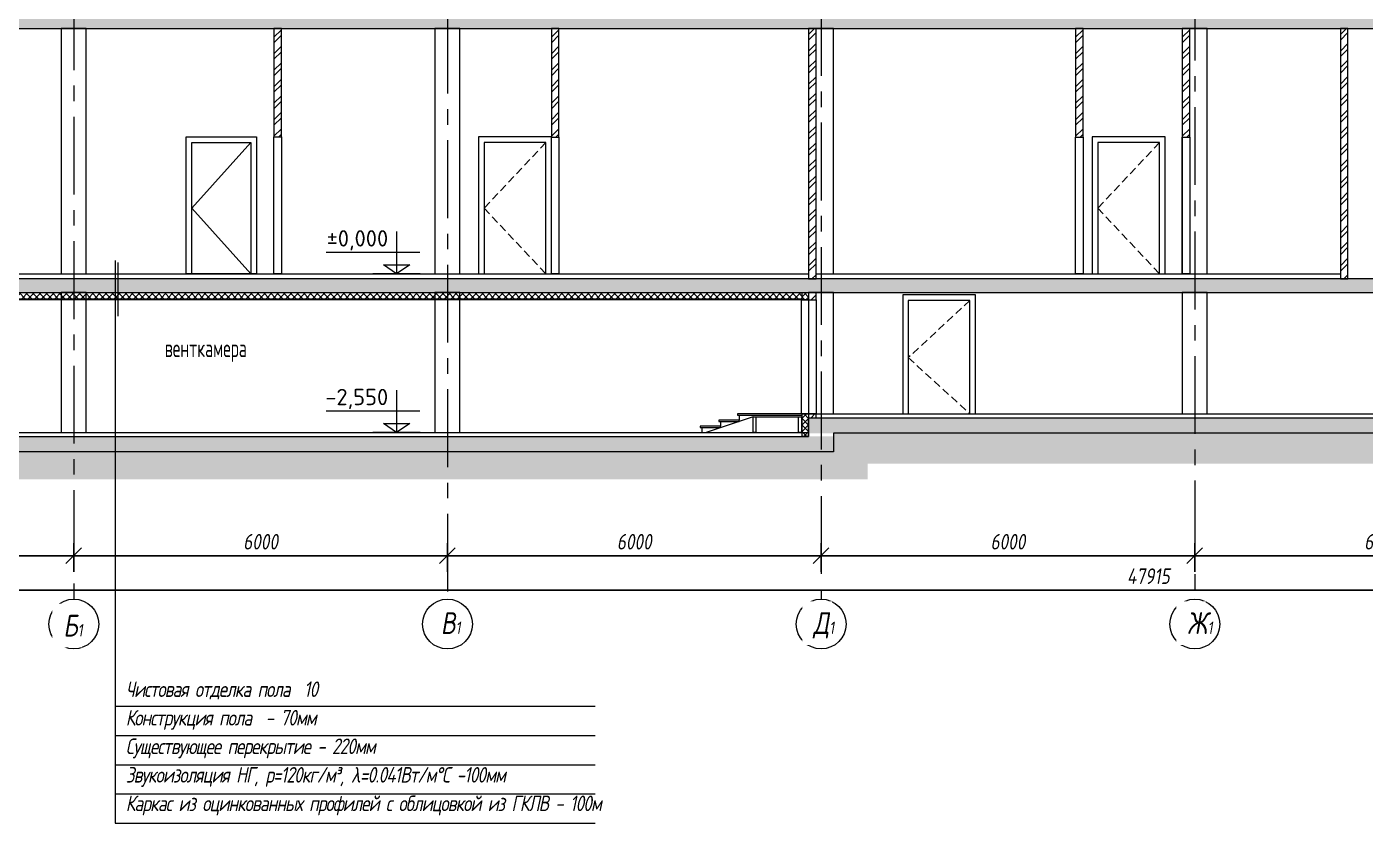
# Model space of a CAD drawing. Header units: millimetres. Extents: x -39 to 9534995, y -146829 to 289341.
# Drawn here: x 661013 to 682505, y 106922 to 119717 of the extents above; entities that cross this region are included whole.
import ezdxf

# ---------------------------------------------------------------- set-up
doc = ezdxf.new("R2010")
doc.units = ezdxf.units.MM
for name, pattern in [('01_base$0$DASHED2', [0.375, 0.25, -0.125]), ('CENTER', [2, 1.25, -0.25, 0.25, -0.25]), ('CONTI', [0])]:
    doc.linetypes.add(name, pattern=pattern)
doc.layers.add('PDF _0', color=7, linetype='Continuous')
doc.layers.add('АР_Перегородки кирпич', color=34, linetype='Continuous')
for name, color, linetype, lineweight in [('АР_Выноски АПР', 5, 'Continuous', 5), ('АР_Двери', 7, 'Continuous', 0), ('АР_Оси', 7, 'Continuous', 25), ('АР_Сети', 250, 'Continuous', 30), ('СТЕНЫ кирпич ЛИДЕР', 250, 'Continuous', 15), ('Штриховка', 7, 'Continuous', 5)]:
    doc.layers.add(name, color=color, linetype=linetype, lineweight=lineweight)
doc.styles.add('ISOCPEUR', font='', dxfattribs={"height": 250})
doc.styles.add('PDF ISOCPEUR', font='isocpeur.ttf')
doc.styles.add('ГОСТ 2.304', font='CS_Gost2304.shx', dxfattribs={"oblique": 10})
doc.styles.add('М2', font='CS_Gost2304.shx')
doc.styles.get('ISOCPEUR').set_extended_font_data('ISOCPEUR', italic=True)
doc.dimstyles.new('СПДС', dxfattribs={"dimscale": 100, "dimtxt": 2.5, "dimasz": 2.5, "dimexe": 2, "dimexo": 0.625, "dimgap": 1, "dimtad": 1, "dimdec": 0, "dimrnd": 5, "dimtxsty": 'ГОСТ 2.304', "dimblk": 'OBLIQUE', "dimblk1": 'OBLIQUE', "dimblk2": 'OBLIQUE', "dimcen": 2.5, "dimdle": 2, "dimadec": 0, "dimazin": 2, "dimtfac": 0.75, "dimtdec": 4, "dimtmove": 1, "dimatfit": 3, "dimfxl": 1, "dimtfill": 1, "dimtolj": 1, "dimarcsym": 1})
pattern_1 = [(45, (214104.09, -172856.6), (-123.743687, 123.743687), []), (45, (214227.83, -172856.6), (-123.743687, 123.743687), [218.75, -43.75, 0, -43.75])]

# ---------------------------------------------------------------- blocks, each defined once
blk = doc.blocks.new('_Oblique')
at = {"color": 0, "linetype": 'ByBlock', "lineweight": -2}
blk.add_line((-0.5, -0.5), (0.5, 0.5), dxfattribs=at)
blk = doc.blocks.new('*D129')
at = {"layer": 'Defpoints', "color": 0, "linetype": 'ByBlock', "lineweight": 9, "transparency": 16777216}
for p in [(661768, 111219), (655853, 110896), (661768, 110896)]:
    blk.add_point(p, dxfattribs=at)
at = {"layer": 'АР_Оси', "color": 0, "linetype": 'ByBlock', "lineweight": -2, "transparency": 16777216}
for p, q in [((655853, 110959), (655853, 111419)), ((661768, 110959), (661768, 111419)), ((655653, 111219), (661968, 111219))]:
    blk.add_line(p, q, dxfattribs=at)
at = {"layer": 'АР_Оси', "color": 0, "linetype": 'ByBlock', "lineweight": -2, "transparency": 16777216, "xscale": 250, "yscale": 250, "zscale": 250, "rotation": 180}
blk.add_blockref('_Oblique', (655853, 111219), dxfattribs=at)
at = {"layer": 'АР_Оси', "color": 0, "linetype": 'ByBlock', "lineweight": -2, "transparency": 16777216, "xscale": 250, "yscale": 250, "zscale": 250}
blk.add_blockref('_Oblique', (661768, 111219), dxfattribs=at)
at = {"layer": 'АР_Оси', "color": 0, "linetype": 'ByBlock', "lineweight": 9, "transparency": 16777216, "insert": (658810, 111444), "char_height": 250, "attachment_point": 5, "style": 'ГОСТ 2.304', "bg_fill": 3, "box_fill_scale": 1.1, "bg_fill_color": 256, "bg_fill_true_color": 13158600, "bg_fill_transparency": 0}
blk.add_mtext('\\A1;5915', dxfattribs=at)
blk = doc.blocks.new('*D130')
at = {"layer": 'Defpoints', "color": 0, "linetype": 'ByBlock', "lineweight": 9, "transparency": 16777216}
for p in [(667768, 111219), (661768, 110896), (667768, 110896)]:
    blk.add_point(p, dxfattribs=at)
at = {"layer": 'АР_Оси', "color": 0, "linetype": 'ByBlock', "lineweight": -2, "transparency": 16777216}
for p, q in [((661768, 110959), (661768, 111419)), ((667768, 110959), (667768, 111419)), ((661568, 111219), (667968, 111219))]:
    blk.add_line(p, q, dxfattribs=at)
at = {"layer": 'АР_Оси', "color": 0, "linetype": 'ByBlock', "lineweight": -2, "transparency": 16777216, "xscale": 250, "yscale": 250, "zscale": 250, "rotation": 180}
blk.add_blockref('_Oblique', (661768, 111219), dxfattribs=at)
at = {"layer": 'АР_Оси', "color": 0, "linetype": 'ByBlock', "lineweight": -2, "transparency": 16777216, "xscale": 250, "yscale": 250, "zscale": 250}
blk.add_blockref('_Oblique', (667768, 111219), dxfattribs=at)
at = {"layer": 'АР_Оси', "color": 0, "linetype": 'ByBlock', "lineweight": 9, "transparency": 16777216, "insert": (664768, 111444), "char_height": 250, "attachment_point": 5, "style": 'ГОСТ 2.304', "bg_fill": 3, "box_fill_scale": 1.1, "bg_fill_color": 256, "bg_fill_true_color": 13158600, "bg_fill_transparency": 0}
blk.add_mtext('\\A1;6000', dxfattribs=at)
blk = doc.blocks.new('*D131')
at = {"layer": 'Defpoints', "color": 0, "linetype": 'ByBlock', "lineweight": 9, "transparency": 16777216}
for p in [(673768, 111219), (667768, 110896), (673768, 110896)]:
    blk.add_point(p, dxfattribs=at)
at = {"layer": 'АР_Оси', "color": 0, "linetype": 'ByBlock', "lineweight": -2, "transparency": 16777216}
for p, q in [((667768, 110959), (667768, 111419)), ((673768, 110959), (673768, 111419)), ((667568, 111219), (673968, 111219))]:
    blk.add_line(p, q, dxfattribs=at)
at = {"layer": 'АР_Оси', "color": 0, "linetype": 'ByBlock', "lineweight": -2, "transparency": 16777216, "xscale": 250, "yscale": 250, "zscale": 250, "rotation": 180}
blk.add_blockref('_Oblique', (667768, 111219), dxfattribs=at)
at = {"layer": 'АР_Оси', "color": 0, "linetype": 'ByBlock', "lineweight": -2, "transparency": 16777216, "xscale": 250, "yscale": 250, "zscale": 250}
blk.add_blockref('_Oblique', (673768, 111219), dxfattribs=at)
at = {"layer": 'АР_Оси', "color": 0, "linetype": 'ByBlock', "lineweight": 9, "transparency": 16777216, "insert": (670768, 111444), "char_height": 250, "attachment_point": 5, "style": 'ГОСТ 2.304', "bg_fill": 3, "box_fill_scale": 1.1, "bg_fill_color": 256, "bg_fill_true_color": 13158600, "bg_fill_transparency": 0}
blk.add_mtext('\\A1;6000', dxfattribs=at)
blk = doc.blocks.new('*D132')
at = {"layer": 'Defpoints', "color": 0, "linetype": 'ByBlock', "lineweight": 9, "transparency": 16777216}
for p in [(679768, 111219), (673768, 110896), (679768, 110896)]:
    blk.add_point(p, dxfattribs=at)
at = {"layer": 'АР_Оси', "color": 0, "linetype": 'ByBlock', "lineweight": -2, "transparency": 16777216}
for p, q in [((673768, 110959), (673768, 111419)), ((679768, 110959), (679768, 111419)), ((673568, 111219), (679968, 111219))]:
    blk.add_line(p, q, dxfattribs=at)
at = {"layer": 'АР_Оси', "color": 0, "linetype": 'ByBlock', "lineweight": -2, "transparency": 16777216, "xscale": 250, "yscale": 250, "zscale": 250, "rotation": 180}
blk.add_blockref('_Oblique', (673768, 111219), dxfattribs=at)
at = {"layer": 'АР_Оси', "color": 0, "linetype": 'ByBlock', "lineweight": -2, "transparency": 16777216, "xscale": 250, "yscale": 250, "zscale": 250}
blk.add_blockref('_Oblique', (679768, 111219), dxfattribs=at)
at = {"layer": 'АР_Оси', "color": 0, "linetype": 'ByBlock', "lineweight": 9, "transparency": 16777216, "insert": (676768, 111444), "char_height": 250, "attachment_point": 5, "style": 'ГОСТ 2.304', "bg_fill": 3, "box_fill_scale": 1.1, "bg_fill_color": 256, "bg_fill_true_color": 13158600, "bg_fill_transparency": 0}
blk.add_mtext('\\A1;6000', dxfattribs=at)
blk = doc.blocks.new('*D133')
at = {"layer": 'Defpoints', "color": 0, "linetype": 'ByBlock', "lineweight": 9, "transparency": 16777216}
for p in [(685768, 111219), (685768, 110903), (679768, 110896)]:
    blk.add_point(p, dxfattribs=at)
at = {"layer": 'АР_Оси', "color": 0, "linetype": 'ByBlock', "lineweight": -2, "transparency": 16777216}
for p, q in [((679768, 110959), (679768, 111419)), ((685768, 110965), (685768, 111419)), ((679568, 111219), (685968, 111219))]:
    blk.add_line(p, q, dxfattribs=at)
at = {"layer": 'АР_Оси', "color": 0, "linetype": 'ByBlock', "lineweight": -2, "transparency": 16777216, "xscale": 250, "yscale": 250, "zscale": 250, "rotation": 180}
blk.add_blockref('_Oblique', (679768, 111219), dxfattribs=at)
at = {"layer": 'АР_Оси', "color": 0, "linetype": 'ByBlock', "lineweight": -2, "transparency": 16777216, "xscale": 250, "yscale": 250, "zscale": 250}
blk.add_blockref('_Oblique', (685768, 111219), dxfattribs=at)
at = {"layer": 'АР_Оси', "color": 0, "linetype": 'ByBlock', "lineweight": 9, "transparency": 16777216, "insert": (682768, 111444), "char_height": 250, "attachment_point": 5, "style": 'ГОСТ 2.304', "bg_fill": 3, "box_fill_scale": 1.1, "bg_fill_color": 256, "bg_fill_true_color": 13158600, "bg_fill_transparency": 0}
blk.add_mtext('\\A1;6000', dxfattribs=at)
blk = doc.blocks.new('*D134')
at = {"layer": 'Defpoints', "color": 0, "linetype": 'ByBlock', "lineweight": 9, "transparency": 16777216}
for p in [(655853, 111173), (703768, 111069), (703768, 110666)]:
    blk.add_point(p, dxfattribs=at)
at = {"layer": 'АР_Оси', "color": 0, "linetype": 'ByBlock', "lineweight": -2, "transparency": 16777216}
for p, q in [((655853, 111111), (655853, 110466)), ((703768, 111006), (703768, 110466)), ((655653, 110666), (703968, 110666))]:
    blk.add_line(p, q, dxfattribs=at)
at = {"layer": 'АР_Оси', "color": 0, "linetype": 'ByBlock', "lineweight": -2, "transparency": 16777216, "xscale": 250, "yscale": 250, "zscale": 250, "rotation": 180}
blk.add_blockref('_Oblique', (655853, 110666), dxfattribs=at)
at = {"layer": 'АР_Оси', "color": 0, "linetype": 'ByBlock', "lineweight": -2, "transparency": 16777216, "xscale": 250, "yscale": 250, "zscale": 250}
blk.add_blockref('_Oblique', (703768, 110666), dxfattribs=at)
at = {"layer": 'АР_Оси', "color": 0, "linetype": 'ByBlock', "lineweight": 9, "transparency": 16777216, "insert": (679023, 110891), "char_height": 250, "attachment_point": 5, "style": 'ГОСТ 2.304', "bg_fill": 3, "box_fill_scale": 1.1, "bg_fill_color": 256, "bg_fill_true_color": 13158600, "bg_fill_transparency": 0}
blk.add_mtext('\\A1;47915', dxfattribs=at)
blk = doc.blocks.new('A$Cd8d14d9d')
at = {"lineweight": 9, "ltscale": 150}
for p, q in [((0, 682), (0, 0)), ((-372, 341), (1132, 341)), ((-380, 0), (380, 0))]:
    blk.add_line(p, q, dxfattribs=at)
blk.add_lwpolyline([(0, 0), (210, 147), (-210, 147), (0, 0)], dxfattribs=at)

msp = doc.modelspace()

# ---------------------------------------------------------------- hatches: boundary and pattern name
at = {"lineweight": 9, "ltscale": 100, "transparency": 33554687}
h = msp.add_hatch(dxfattribs=at)
h.set_pattern_fill('ANSI35', color=0, scale=700)
h.set_pattern_definition([(45, (214104.09, -172786.64), (-123.743687, 123.743687), []), (45, (214227.83, -172786.64), (-123.743687, 123.743687), [218.75, -43.75, 0, -43.75])])
h.paths.add_polyline_path([(703615.7, 119887.3), (655752.8, 119887.3), (655752.8, 119687.3), (667192.9, 119687.2), (667230.3, 119687.3), (703615.7, 119687.3)])
at = {"lineweight": 9, "ltscale": 40, "true_color": 0x383e42}
h = msp.add_hatch(dxfattribs=at)
h.set_pattern_fill('ANSI32', color=250, scale=500, angle=360)
h.set_pattern_definition([(45, (199518.96, -177004.63), (-132.58252, 132.58252), []), (45, (199607.34, -177004.63), (-132.58252, 132.58252), [])])
h.paths.add_polyline_path([(665102.5, 119687.3), (665102.5, 117946.3), (664982.6, 117946.3), (664982.6, 119687.3)])
h = msp.add_hatch(dxfattribs=at)
h.set_pattern_fill('ANSI32', color=250, scale=500, angle=360)
h.set_pattern_definition([(45, (203973.97, -177004.63), (-132.58252, 132.58252), []), (45, (204062.36, -177004.63), (-132.58252, 132.58252), [])])
h.paths.add_polyline_path([(669557.5, 119687.3), (669557.5, 117946.3), (669437.6, 117946.3), (669437.7, 119687.3)])
h = msp.add_hatch(dxfattribs=at)
h.set_pattern_fill('ANSI32', color=250, scale=500, angle=360)
h.set_pattern_definition([(45, (208103.02, -176962.63), (-132.58252, 132.58252), []), (45, (208191.4, -176962.63), (-132.58252, 132.58252), [])])
h.paths.add_polyline_path([(673686.5, 119687.3), (673686.5, 115667.3), (673566.6, 115667.3), (673566.6, 119687.3)])
h = msp.add_hatch(dxfattribs=at)
h.set_pattern_fill('ANSI32', color=250, scale=500, angle=360)
h.set_pattern_definition([(45, (212391, -177004.63), (-132.58252, 132.58252), []), (45, (212479.38, -177004.63), (-132.58252, 132.58252), [])])
h.paths.add_polyline_path([(677974.6, 119687.3), (677974.5, 117946.3), (677854.6, 117946.3), (677854.7, 119687.3)])
h = msp.add_hatch(dxfattribs=at)
h.set_pattern_fill('ANSI32', color=250, scale=500, angle=360)
h.set_pattern_definition([(45, (214104.09, -177004.63), (-132.58252, 132.58252), []), (45, (214192.48, -177004.63), (-132.58252, 132.58252), [])])
h.paths.add_polyline_path([(679687.7, 119687.3), (679687.6, 117946.3), (679567.7, 117946.3), (679567.8, 119687.3)])
h = msp.add_hatch(dxfattribs=at)
h.set_pattern_fill('ANSI32', color=250, scale=500, angle=360)
h.set_pattern_definition([(45, (216644.76, -176962.63), (-132.58252, 132.58252), []), (45, (216733.15, -176962.63), (-132.58252, 132.58252), [])])
h.paths.add_polyline_path([(682228.3, 119687.3), (682228.3, 115667.3), (682108.4, 115667.3), (682108.4, 119687.3)])
at = {"lineweight": 9, "ltscale": 100, "transparency": 33554687}
h = msp.add_hatch(dxfattribs=at)
h.set_pattern_fill('ANSI35', color=0, scale=700)
h.set_pattern_definition([(45, (214336.59, -172806.2), (-123.743687, 123.743687), []), (45, (214460.33, -172806.2), (-123.743687, 123.743687), [218.75, -43.75, 0, -43.75])])
h.paths.add_polyline_path([(703614.8, 115667.3), (655752.7, 115667.3), (655752.8, 115446.2), (667545.4, 115446.2), (655752.3, 115446.2), (703616.1, 115446.3)])
at = {"lineweight": 9, "ltscale": 40, "true_color": 0x383e42}
h = msp.add_hatch(dxfattribs=at)
h.set_pattern_fill('EARTH', color=250, scale=2000, angle=45)
h.set_pattern_definition([(45, (214104.1, -172806.6), (0, 707.1068), [500, -500]), (45, (213971.5, -172674), (0, 707.1068), [500, -500]), (45, (213838.9, -172541.43), (0, 707.1068), [500, -500]), (135, (213838.9, -172453.05), (-707.1068, 6e-14), [500, -500]), (135, (213971.5, -172320.46), (-707.1068, 6e-14), [500, -500]), (135, (214104.1, -172187.9), (-707.1068, 6e-14), [500, -500])])
h.paths.add_polyline_path([(704820.3, 114281.5), (711254.8, 114281.5), (711254.8, 114888.1), (704177.8, 114888.1), (704177.8, 113237.2), (673967.8, 113236.7), (673967.8, 112939.5), (655212.9, 112938.4), (655212.8, 113979.4), (655052.8, 113979.4), (655052.8, 115477.3), (648986.3, 115477.3), (648986.3, 114787.7), (654384.5, 114787.7), (654384.5, 112446.7), (674518.2, 112446.7), (674518.2, 112696.7), (704820.3, 112696.7)])
h = msp.add_hatch(dxfattribs=at)
h.set_pattern_fill('ANSI32', color=250, scale=500, angle=360)
h.set_pattern_definition([(45, (208103.96, -181263.38), (-132.58252, 132.58252), []), (45, (208192.34, -181263.38), (-132.58252, 132.58252), [])])
h.paths.add_polyline_path([(673687.7, 115446.3), (673687.7, 115329.4), (673567.8, 115329.4), (673567.8, 115446.3)])
h = msp.add_hatch(dxfattribs=at)
h.set_pattern_fill('ANSI32', color=250, scale=500, angle=360)
h.set_pattern_definition([(45, (208103.96, -183155.86), (-132.58252, 132.58252), []), (45, (208192.34, -183155.86), (-132.58252, 132.58252), [])])
h.paths.add_polyline_path([(673687.7, 113497), (673687.7, 113437), (673567.8, 113437), (673567.8, 113497)])
at = {"lineweight": 9, "ltscale": 100, "transparency": 33554687}
h = msp.add_hatch(dxfattribs=at)
h.set_pattern_fill('ANSI35', color=0, scale=700)
h.set_pattern_definition(pattern_1)
h.paths.add_polyline_path([(673567.8, 113437), (704027.8, 113437), (704027.8, 113188.3), (673567.8, 113185.6)])
h = msp.add_hatch(dxfattribs=at)
h.set_pattern_fill('ANSI35', color=0, scale=700)
h.set_pattern_definition(pattern_1)
h.paths.add_polyline_path([(655212.8, 113137.1), (673967.8, 113137.2), (673967.8, 112888.9), (655212.9, 112888.9)])
at = {"layer": 'Штриховка', "lineweight": 9, "transparency": 33554636}
h = msp.add_hatch(dxfattribs=at)
h.set_pattern_fill('ANSI37', color=256, scale=600)
h.set_pattern_definition([(45, (214104.09, -172806.6), (-53.033009, 53.033009), []), (135, (214104.09, -172806.6), (-53.033009, -53.033009), [])])
h.paths.add_polyline_path([(673464.5, 115446.3), (655952.8, 115446.2), (655952.8, 115346.2), (667545.4, 115346.2), (655952.8, 115346.2), (673465.1, 115346.3)])
h = msp.add_hatch(dxfattribs=at)
h.set_pattern_fill('ANSI37', color=256, scale=600)
h.set_pattern_definition([(45, (93598.56, -172806.59), (-53.033009, 53.033009), []), (135, (93598.56, -172806.59), (-53.033009, -53.033009), [])])
h.paths.add_polyline_path([(673464.8, 115446.3), (673464.8, 115329.4), (673567.8, 115329.4), (673567.8, 115446.3)])
h = msp.add_hatch(dxfattribs=at)
h.set_pattern_fill('ANSI37', color=256, scale=600)
h.set_pattern_definition([(45, (93598.57, -174755.89), (-53.033009, 53.033009), []), (135, (93598.57, -174755.89), (-53.033009, -53.033009), [])])
h.paths.add_polyline_path([(673464.8, 113498.1), (673464.8, 113137), (673567.8, 113137), (673567.8, 113498.1)])

# ---------------------------------------------------------------- linework, layer by layer
at = {"lineweight": 9, "ltscale": 150}
for p, q in [((655952.8, 115346.2, 0.1), (673464.8, 115346.3, -1.2)), ((655952.8, 115334.2, 0.1), (673452.2, 115334.3, 0)), ((673452.8, 115329.4, -1.2), (673452.8, 115346.3, -1.2)), ((673464.8, 115329.4, -1.2), (673452.8, 115329.4, -1.2)), ((673687.8, 113498.1), (703517.8, 113498.1, 1.2)), ((672674.7, 113448.1), (671921.4, 113197)), ((672720.5, 113448.1), (673464.9, 113448.1, -1.2)), ((655852.8, 113197), (673567.8, 113197))]:
    msp.add_line(p, q, dxfattribs=at)
at = {"color": 3, "lineweight": 9, "ltscale": 150}
for points in [[(661567.8, 115747), (661967.8, 115747), (661967.8, 119687.3), (661567.8, 119687.3)], [(667567.8, 115747), (667967.8, 115747), (667967.8, 119687.3), (667567.8, 119687.3)], [(679567.8, 115747.4), (679967.8, 115747.4), (679967.8, 119687.3), (679567.8, 119687.3)]]:
    msp.add_lwpolyline(points, close=True, dxfattribs=at)
msp.add_lwpolyline([(673686.5, 115747.4), (673966.5, 115747.4), (673966.5, 119687.3), (673566.5, 119687.3), (673566.5, 115747)], dxfattribs=at)
at = {"color": 3, "lineweight": 9, "ltscale": 150, "elevation": -1.2}
for points in [[(661567.8, 113197), (661967.8, 113197), (661967.8, 115446.2), (661567.8, 115446.2)], [(667567.8, 113197), (667967.8, 113197), (667967.8, 115446.2), (667567.8, 115446.2)], [(673567.8, 113498.1), (673967.8, 113498.1), (673967.8, 115446.3), (673567.8, 115446.3)], [(679567.8, 113498.1), (679967.8, 113498.1), (679967.8, 115446.3), (679567.8, 115446.3)]]:
    msp.add_lwpolyline(points, close=True, dxfattribs=at)
at = {"lineweight": 9, "ltscale": 150, "elevation": -1.2}
for points in [[(673567.8, 115329.4), (673464.8, 115329.4), (673464.8, 115446.3), (673567.8, 115446.3)], [(673567.8, 113137), (673464.8, 113137), (673464.9, 113498.1), (673568.1, 113498.1)]]:
    msp.add_lwpolyline(points, close=True, dxfattribs=at)
at = {"lineweight": 9, "ltscale": 150}
for points in [[(672424.7, 113478.1), (673464.9, 113478.1), (673464.9, 113498.1), (672424.7, 113498.1)], [(671824.7, 113278.1), (672154.7, 113278.1), (672154.7, 113298.1), (671824.7, 113298.1)], [(672124.7, 113378.1), (672454.8, 113378.1), (672454.8, 113398.1), (672124.7, 113398.1)], [(672674.7, 113448.1), (672720.5, 113448.1), (672720.5, 113197), (672674.7, 113197)], [(673407, 113448.1), (673452.8, 113448.1), (673452.8, 113197), (673407, 113197)]]:
    msp.add_lwpolyline(points, close=True, dxfattribs=at)
for points in [[(672454.7, 113478.1), (672454.7, 113398.1)], [(671854.7, 113278.1), (671854.7, 113197)], [(672154.7, 113378.1), (672154.7, 113298.1)]]:
    msp.add_lwpolyline(points, dxfattribs=at)
at = {"layer": 'АР_Выноски АПР', "lineweight": 9}
for p, q in [((662434.7, 108800.7, 0.2), (670142.6, 108800.7, 0.2)), ((662434.7, 108331, 0.2), (670142.6, 108331, 0.2)), ((662434.7, 107861.2, 0.2), (670142.6, 107861.2, 0.2)), ((662434.7, 107391.4, 0.2), (670142.6, 107391.4, 0.2)), ((662434.7, 106921.6, 0.2), (670142.6, 106921.6, 0.2))]:
    msp.add_line(p, q, dxfattribs=at)
msp.add_lwpolyline([(662480.5, 115065.1), (662480.5, 115930.2)], dxfattribs=at)
at = {"layer": 'АР_Двери', "lineweight": 9, "ltscale": 150}
for points in [[(664701.9, 115747), (663571.7, 115747), (663571.7, 117946.3), (664702, 117946.3)], [(664611.9, 115747), (663661.7, 115747), (663661.7, 117856.3), (664612, 117856.3)], [(664982.8, 117946.3), (665102.8, 117946.3), (665102.8, 115746.6), (664982.8, 115746.6)], [(668267.8, 115747), (669437.8, 115747), (669437.8, 117946.3), (668267.8, 117946.3)], [(668357.8, 115747), (669347.8, 115747), (669347.8, 117856.3), (668357.8, 117856.3)], [(669437.8, 117946), (669557.8, 117946), (669557.8, 115746.3), (669437.8, 115746.3)], [(677854.8, 117946), (677974.8, 117946), (677974.8, 115746.3), (677854.8, 115746.3)], [(678122.8, 115747), (679292.8, 115747), (679292.8, 117946.3), (678122.8, 117946.3)], [(678212.8, 115747), (679202.8, 115747), (679202.8, 117856.3), (678212.8, 117856.3)], [(679567.8, 117946), (679687.8, 117946), (679687.8, 115747.4), (679567.8, 115747.4)], [(675077.8, 113497), (676247.8, 113497), (676247.8, 115411.3), (675077.8, 115411.3)], [(675167.8, 113497), (676157.8, 113497), (676157.8, 115321.3), (675167.8, 115321.3)]]:
    msp.add_lwpolyline(points, close=True, dxfattribs=at)
msp.add_lwpolyline([(664612, 117856.3), (663661.7, 116801.6), (664612, 115747)], dxfattribs=at)
at = {"layer": 'АР_Двери', "linetype": '01_base$0$DASHED2', "lineweight": 9, "ltscale": 500}
for points in [[(669347.8, 117856.3), (668357.8, 116801.6), (669347.8, 115747)], [(679202.8, 117856.3), (678212.8, 116801.6), (679202.8, 115747)], [(676157.8, 115321.3), (675167.8, 114401.6), (676157.8, 113497)]]:
    msp.add_lwpolyline(points, dxfattribs=at)
at = {"layer": 'АР_Двери', "lineweight": 9, "ltscale": 150, "elevation": -1.2}
msp.add_lwpolyline([(673452.8, 115329.4), (673687.8, 115329.4), (673687.8, 113498.1), (673452.8, 113498.1)], close=True, dxfattribs=at)
at = {"layer": 'АР_Оси', "color": 6, "linetype": 'CENTER', "lineweight": 9, "ltscale": 1000}
for p, q in [((673767.8, 140177.3), (673767.8, 110527.2)), ((679767.8, 138425.2), (679767.8, 110527.2))]:
    msp.add_line(p, q, dxfattribs=at)
at = {"layer": 'АР_Оси', "color": 6, "linetype": 'CONTI', "lineweight": 9, "ltscale": 1000}
for centre in [(661767.8, 110121.6), (673767.8, 110121.6), (679767.8, 110121.6)]:
    msp.add_circle(centre, 400, dxfattribs=at)
at = {"layer": 'АР_Перегородки кирпич', "lineweight": 9, "ltscale": 100}
for points in [[(664982.8, 117946.3), (665102.8, 117946.3), (665102.8, 119687.3), (664982.8, 119687.3)], [(669437.8, 117946), (669557.8, 117946), (669557.8, 119687.3), (669437.8, 119687.3)], [(673566.5, 115667.4), (673686.5, 115667.4), (673686.5, 119687.3), (673566.5, 119687.3)], [(677854.8, 117946), (677974.8, 117946), (677974.8, 119687.3), (677854.8, 119687.3)], [(679567.8, 117946), (679687.8, 117946), (679687.8, 119687.3), (679567.8, 119687.3)], [(682108.3, 115667.3), (682228.3, 115667.3), (682228.3, 119687.3), (682108.3, 119687.3)]]:
    msp.add_lwpolyline(points, close=True, dxfattribs=at)
at = {"layer": 'АР_Перегородки кирпич', "lineweight": 9, "ltscale": 100, "elevation": -1.2}
for points in [[(673567.8, 115329.4), (673687.8, 115329.4), (673687.8, 115446.3), (673567.8, 115446.3)], [(673568.1, 113437), (673688.1, 113437), (673688.1, 113498.1), (673568.1, 113498.1)]]:
    msp.add_lwpolyline(points, close=True, dxfattribs=at)
at = {"layer": 'СТЕНЫ кирпич ЛИДЕР', "lineweight": 9, "ltscale": 100}
for p, q in [((655852.8, 115746.5), (673566.5, 115746.7)), ((673686.5, 115747.4, 0.4), (682108.3, 115747.4, 0.4))]:
    msp.add_line(p, q, dxfattribs=at)
for points in [[(655752.8, 119687.3), (703615.7, 119687.3), (703615.7, 119887.3), (655752.8, 119887.3)], [(655752.8, 115446.2), (703615.7, 115446.3), (703615.7, 115667.3), (655752.8, 115667.3)]]:
    msp.add_lwpolyline(points, close=True, dxfattribs=at)
msp.add_lwpolyline([(673567.8, 113137), (673567.8, 113437), (704027.8, 113437), (704027.8, 113188), (673967.8, 113185.9)], dxfattribs=at)
at = {"layer": 'СТЕНЫ кирпич ЛИДЕР', "lineweight": 9, "ltscale": 100, "elevation": -0.4}
msp.add_lwpolyline([(673967.8, 113185.9), (673967.8, 112888.9), (655212.9, 112888.9), (655212.8, 113137.1), (673567.8, 113137)], dxfattribs=at)

# ---------------------------------------------------------------- block references
at = {"lineweight": 9, "ltscale": 150, "xscale": -1, "rotation": 359.9992924696829}
for p in [(666952, 115747), (666952, 113198.4, 0.8)]:
    msp.add_blockref('A$Cd8d14d9d', p, dxfattribs=at)

# ---------------------------------------------------------------- texts
at = {"layer": 'PDF _0', "lineweight": 9, "insert": (666816.5, 116125.2), "char_height": 262.49, "attachment_point": 9, "rotation": 0.00261, "style": 'PDF ISOCPEUR'}
msp.add_mtext('%%P0,000', dxfattribs=at)
at = {"layer": 'PDF _0', "lineweight": 9, "insert": (666816.5, 113576.7, 0.8), "char_height": 262.49, "attachment_point": 9, "style": 'PDF ISOCPEUR'}
msp.add_mtext('-2,550', dxfattribs=at)
at = {"layer": 'АР_Выноски АПР', "lineweight": 9, "insert": (662602.7, 109199.8, 0.2), "char_height": 250, "width": 14150.854, "attachment_point": 1, "line_spacing_factor": 1.1, "style": 'ISOCPEUR'}
msp.add_mtext('\\pxse1.125;{\\W0.8;\\T0.9;Чистовая отделка пола  10\\PКонструкция пола  - 70мм \\PСуществующее перекрытие - 220мм \\PЗвукоизоляция НГ, р=120кг/м³, λ=0.041Вт/м°С -100мм \\PКаркас из оцинкованных профилей с облицовкой из ГКЛВ - 100м}', dxfattribs=at)
at = {"layer": 'АР_Оси', "color": 6, "linetype": 'CONTI', "lineweight": 9, "ltscale": 1000, "insert": (667662.3, 110312), "char_height": 350, "width": 123.867, "attachment_point": 1, "line_spacing_factor": 1.149209, "style": 'ГОСТ 2.304', "bg_fill": 2}
msp.add_mtext('В{\\H0.57143x;1}', dxfattribs=at)
at = {"layer": 'АР_Сети', "lineweight": 9, "ltscale": 10, "style": 'М2', "width": 0.8}
msp.add_text('венткамера', height=285.69, dxfattribs=at).set_placement((663229.5, 114410.4))

# ---------------------------------------------------------------- dimensions: what is measured, and where the dimension line sits
at = {"layer": 'АР_Оси', "color": 18, "linetype": 'ByBlock', "lineweight": 9, "true_color": 0x000000}
dim = msp.add_linear_dim(base=(661767.8, 111218.9), p1=(655852.8, 110896.1), p2=(661767.8, 110896.1), dimstyle='СПДС', dxfattribs=at)
dim.commit()
dim.dimension.update_dxf_attribs({"geometry": '*D129', "text_midpoint": (658810.3, 111443.9)})

# ---------------------------------------------------------------- next in the draw order: linework, layer by layer
at = {"layer": 'АР_Оси', "color": 6, "linetype": 'CENTER', "lineweight": 9, "ltscale": 1000}
for p, q in [((667767.8, 141892.8), (667767.8, 110527.2)), ((661767.8, 136271.6), (661767.8, 110527.2))]:
    msp.add_line(p, q, dxfattribs=at)
at = {"layer": 'АР_Оси', "color": 6, "linetype": 'CONTI', "lineweight": 9, "ltscale": 1000}
msp.add_circle((667767.8, 110121.6), 400, dxfattribs=at)

# ---------------------------------------------------------------- next in the draw order: texts
at = {"layer": 'АР_Оси', "color": 6, "linetype": 'CONTI', "lineweight": 9, "ltscale": 1000, "char_height": 350, "width": 123.867, "attachment_point": 1, "line_spacing_factor": 1.149209, "style": 'ГОСТ 2.304', "bg_fill": 2}
for s, insert in [('Д{\\H0.57143x;1}', (673643.4, 110312)), ('Ж{\\H0.57143x;1}', (679646, 110312))]:
    msp.add_mtext(s, dxfattribs=dict(at, insert=insert))

# ---------------------------------------------------------------- next in the draw order: texts
at = {"layer": 'АР_Оси', "color": 6, "linetype": 'CONTI', "lineweight": 9, "ltscale": 1000, "insert": (661599.8, 110271.6), "char_height": 350, "width": 123.867, "attachment_point": 1, "line_spacing_factor": 1.149209, "style": 'ГОСТ 2.304', "bg_fill": 2}
msp.add_mtext('Б{\\H0.57143x;1}', dxfattribs=at)

# ---------------------------------------------------------------- next in the draw order: dimensions: what is measured, and where the dimension line sits
at = {"layer": 'АР_Оси', "color": 18, "linetype": 'ByBlock', "lineweight": 9, "true_color": 0x000000}
dim = msp.add_linear_dim(base=(667767.8, 111218.9), p1=(661767.8, 110896.1), p2=(667767.8, 110896.1), dimstyle='СПДС', dxfattribs=at)
dim.commit()
dim.dimension.update_dxf_attribs({"geometry": '*D130', "text_midpoint": (664767.8, 111443.9)})

# ---------------------------------------------------------------- next in the draw order: dimensions: what is measured, and where the dimension line sits
dim = msp.add_linear_dim(base=(673767.8, 111218.9), p1=(667767.8, 110896.1), p2=(673767.8, 110896.1), dimstyle='СПДС', dxfattribs=at)
dim.commit()
dim.dimension.update_dxf_attribs({"geometry": '*D131', "text_midpoint": (670767.8, 111443.9)})

# ---------------------------------------------------------------- next in the draw order: dimensions: what is measured, and where the dimension line sits
dim = msp.add_linear_dim(base=(679767.8, 111218.9), p1=(673767.8, 110896.1), p2=(679767.8, 110896.1), dimstyle='СПДС', dxfattribs=at)
dim.commit()
dim.dimension.update_dxf_attribs({"geometry": '*D132', "text_midpoint": (676767.8, 111443.9)})

# ---------------------------------------------------------------- next in the draw order: dimensions: what is measured, and where the dimension line sits
dim = msp.add_linear_dim(base=(685767.8, 111218.9), p1=(679767.8, 110896.1), p2=(685767.8, 110902.7), dimstyle='СПДС', dxfattribs=at)
dim.commit()
dim.dimension.update_dxf_attribs({"geometry": '*D133', "text_midpoint": (682767.8, 111443.9)})

# ---------------------------------------------------------------- next in the draw order: dimensions: what is measured, and where the dimension line sits
dim = msp.add_linear_dim(base=(703767.8, 110665.9), p1=(655852.8, 111173.5), p2=(703767.8, 111068.9), dimstyle='СПДС', dxfattribs=at)
dim.commit()
dim.dimension.update_dxf_attribs({"geometry": '*D134', "text_midpoint": (679023.1, 110665.9), "dimtype": 160})

# ---------------------------------------------------------------- next in the draw order: linework, layer by layer
at = {"layer": 'АР_Выноски АПР', "lineweight": 9}
msp.add_line((662434.7, 115964.3), (662434.7, 106921.6, 0.2), dxfattribs=at)

doc.saveas('drawing.dxf')
